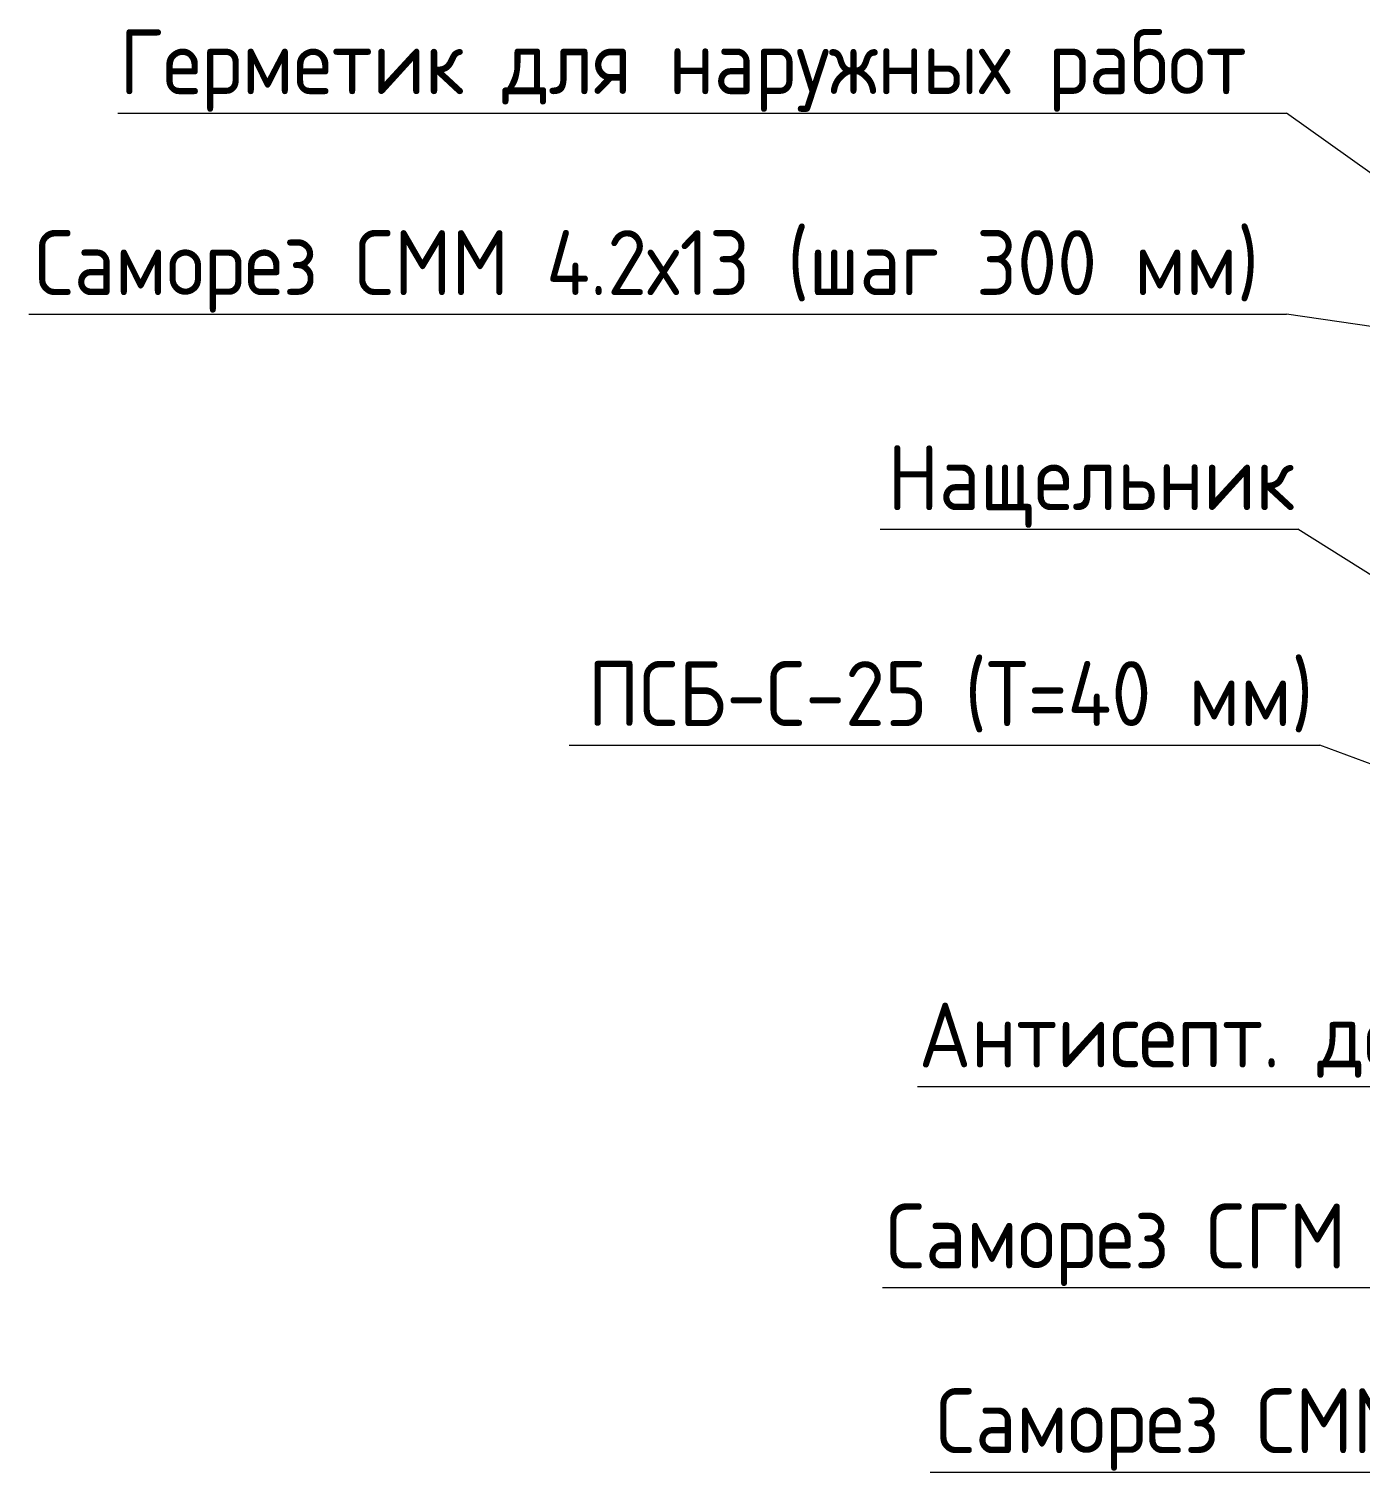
# Model space of a CAD drawing. Extents: x -965262 to 1142518, y -357520 to 71675.
# Drawn here: x -800872 to -794716, y -172281 to -165610 of the extents above; entities that cross this region are included whole.
import ezdxf

# ---------------------------------------------------------------- set-up
doc = ezdxf.new("R2010")
doc.units = 0
doc.header["$LTSCALE"] = 10
doc.layers.get('0').update_dxf_attribs({"linetype": 'CONTINUOUS', "lineweight": 30})
doc.styles.add('GOST-2.304_Type-B', font='isocpeur.ttf', dxfattribs={"width": 0.9})

msp = doc.modelspace()

# ---------------------------------------------------------------- linework, layer by layer
at = {"lineweight": 15}
for p, q in [((-800461.3, -165999.4, -3270.3), (-795057.3, -165999.4, -3270.3)), ((-794326.1, -166519.4, -3278.3), (-795057.3, -165999.4, -3270.3)), ((-800872.2, -166928, -3270.3), (-795057.3, -166928, -3270.3)), ((-794326.1, -167034.6, -3278.3), (-795057.3, -166928, -3270.3)), ((-796936.4, -167922.2, -3269), (-795004.4, -167922.2, -3269)), ((-794562.9, -168200.5, -3269), (-795004.4, -167922.2, -3269)), ((-798373.5, -168920.3, -3269), (-794903.2, -168920.3, -3269)), ((-793854.6, -169311.1, -3269), (-794903.2, -168920.3, -3269)), ((-796763, -170498.3, -3259.8), (-791777.4, -170498.3, -3259.8)), ((-796924.1, -171427.5, -3262.4), (-791363, -171427.5, -3262.4)), ((-796704.7, -172281.5, -3261.1), (-790889.8, -172281.5, -3261.1))]:
    msp.add_line(p, q, dxfattribs=at)

# ---------------------------------------------------------------- texts
at = {"style": 'GOST-2.304_Type-B', "width": 0.9}
for s, p in [('Герметик для наружных работ', (-800453.1, -165911.6, -3270.3)), ('Саморез СММ 4.2х13 (шаг 300 мм)', (-800844.9, -166840.2, -3270.3)), ('Нащельник', (-796902.4, -167834.4, -3269)), ('ПСБ-С-25 (Т=40 мм)', (-798288.2, -168832.5, -3269)), ('Антисепт. дерев. брус 40х40', (-796757.3, -170410.5, -3259.8)), ('Саморез СГМ 3.5х51 шаг 500 мм', (-796908.7, -171339.8, -3262.4)), ('Саморез СММ 4.2х25 (шаг 300 мм)', (-796677.4, -172193.7, -3261.1))]:
    msp.add_text(s, height=300, dxfattribs=at).set_placement(p)

doc.saveas('drawing.dxf')
